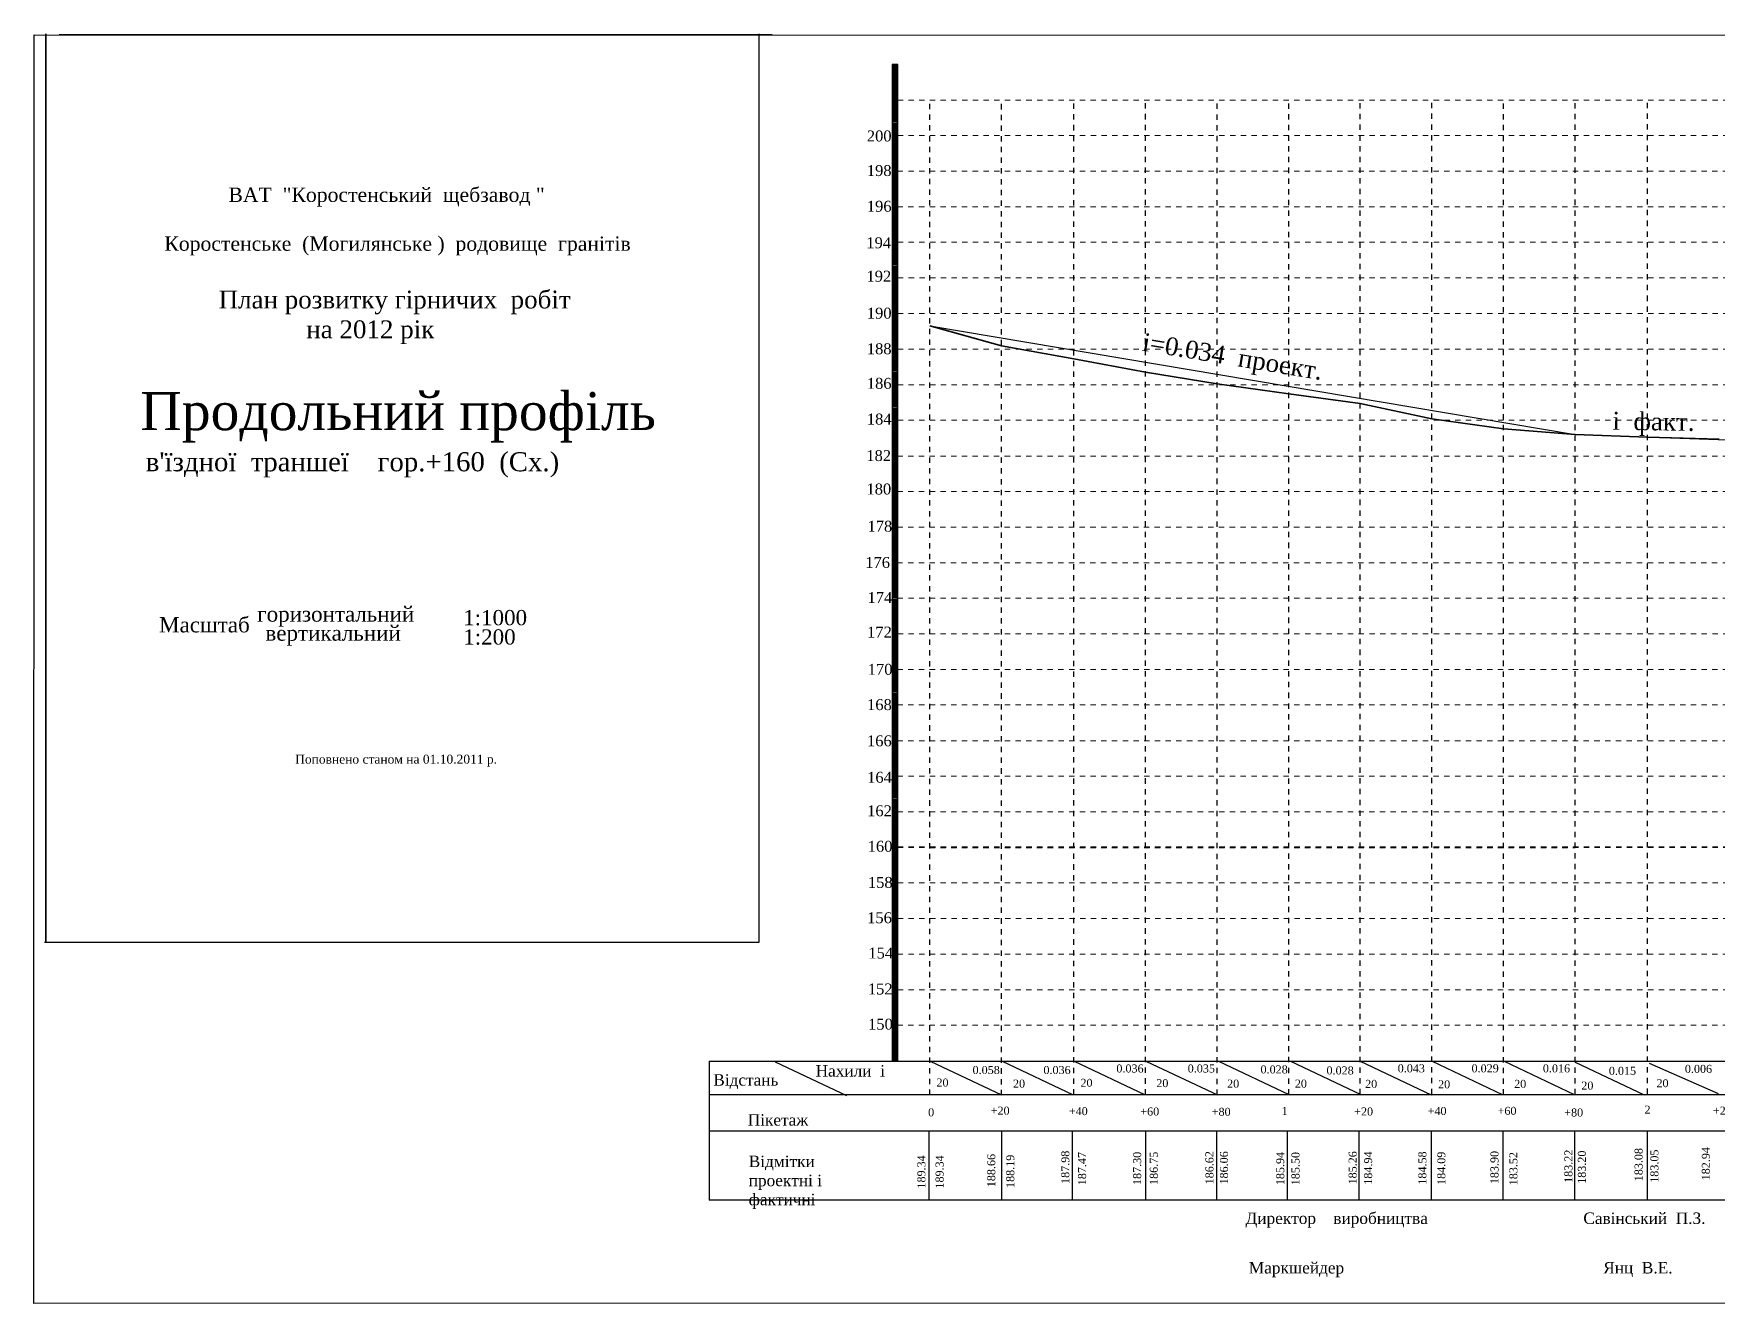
# Model space of a CAD drawing. Header units: millimetres. Extents: x -350 to 1691, y 600 to 2712.
# Drawn here: x 894.5 to 1366, y 599.6 to 955.1 of the extents above; entities that cross this region are included whole.
import ezdxf

# ---------------------------------------------------------------- set-up
doc = ezdxf.new("R2010")
doc.units = ezdxf.units.MM
doc.linetypes.add('AHIDDEN2', pattern=[3, 1.5, -1.5])
for name, color, linetype in [('Зарам.оф.', 7, 'Continuous'), ('ЗАРАМОЧНОЕ ОФ.', 7, 'Continuous'), ('оформлення', 7, 'Continuous'), ('уклон факт', 7, 'Continuous')]:
    doc.layers.add(name, color=color, linetype=linetype)
doc.styles.add('grad', font='grad.shx')

msp = doc.modelspace()

# ---------------------------------------------------------------- hatches: boundary and pattern name
at = {"layer": 'оформлення'}
for color, points in [(1, [(1134.83, 942.88), (1136.31, 942.88), (1136.31, 946.46), (1134.83, 946.46)]), (1, [(1134.83, 940.09), (1136.31, 940.09), (1136.31, 943.67), (1134.83, 943.67)]), (1, [(1134.82, 936.5), (1136.3, 936.5), (1136.3, 940.08), (1134.82, 940.08)]), (7, [(1134.82, 932.92), (1136.3, 932.92), (1136.3, 936.5), (1134.82, 936.5)]), (7, [(1134.82, 930.13), (1136.3, 930.13), (1136.3, 933.71), (1134.82, 933.71)]), (7, [(1134.81, 926.54), (1136.29, 926.54), (1136.29, 930.12), (1134.81, 930.12)]), (1, [(1134.82, 922.97), (1136.31, 922.97), (1136.31, 926.55), (1134.82, 926.55)]), (1, [(1134.82, 920.18), (1136.31, 920.18), (1136.31, 923.76), (1134.82, 923.76)]), (1, [(1134.82, 916.58), (1136.3, 916.58), (1136.3, 920.16), (1134.82, 920.16)]), (7, [(1134.82, 912.99), (1136.3, 912.99), (1136.3, 916.57), (1134.82, 916.57)]), (7, [(1134.81, 906.61), (1136.29, 906.61), (1136.29, 910.19), (1134.81, 910.19)]), (7, [(1134.82, 910.2), (1136.3, 910.2), (1136.3, 913.78), (1134.82, 913.78)]), (1, [(1134.81, 903.03), (1136.3, 903.03), (1136.3, 906.61), (1134.81, 906.61)]), (1, [(1134.81, 900.24), (1136.3, 900.24), (1136.3, 903.82), (1134.81, 903.82)]), (1, [(1134.81, 896.65), (1136.29, 896.65), (1136.29, 900.23), (1134.81, 900.23)]), (7, [(1134.83, 893.07), (1136.32, 893.07), (1136.32, 896.65), (1134.83, 896.65)]), (7, [(1134.83, 890.28), (1136.32, 890.28), (1136.32, 893.86), (1134.83, 893.86)]), (7, [(1134.83, 886.68), (1136.31, 886.68), (1136.31, 890.26), (1134.83, 890.26)]), (1, [(1134.83, 883.11), (1136.32, 883.11), (1136.32, 886.69), (1134.83, 886.69)]), (1, [(1134.83, 880.32), (1136.32, 880.32), (1136.32, 883.9), (1134.83, 883.9)]), (1, [(1134.83, 876.73), (1136.31, 876.73), (1136.31, 880.31), (1134.83, 880.31)]), (7, [(1134.82, 873.15), (1136.31, 873.15), (1136.31, 876.73), (1134.82, 876.73)]), (7, [(1134.83, 870.36), (1136.31, 870.36), (1136.31, 873.94), (1134.83, 873.94)]), (7, [(1134.82, 866.77), (1136.3, 866.77), (1136.3, 870.35), (1134.82, 870.35)]), (1, [(1134.83, 863.19), (1136.31, 863.19), (1136.31, 866.77), (1134.83, 866.77)]), (1, [(1134.83, 860.41), (1136.31, 860.41), (1136.31, 863.99), (1134.83, 863.99)]), (1, [(1134.82, 856.81), (1136.31, 856.81), (1136.31, 860.39), (1134.82, 860.39)]), (7, [(1134.82, 853.22), (1136.31, 853.22), (1136.31, 856.8), (1134.82, 856.8)]), (7, [(1134.82, 850.43), (1136.31, 850.43), (1136.31, 854.01), (1134.82, 854.01)]), (7, [(1134.82, 846.84), (1136.3, 846.84), (1136.3, 850.42), (1134.82, 850.42)]), (1, [(1134.81, 843.26), (1136.3, 843.26), (1136.3, 846.84), (1134.81, 846.84)]), (1, [(1134.81, 840.47), (1136.3, 840.47), (1136.3, 844.05), (1134.81, 844.05)]), (1, [(1134.81, 836.88), (1136.29, 836.88), (1136.29, 840.46), (1134.81, 840.46)]), (7, [(1134.83, 833.3), (1136.32, 833.3), (1136.32, 836.88), (1134.83, 836.88)]), (7, [(1134.83, 830.51), (1136.32, 830.51), (1136.32, 834.09), (1134.83, 834.09)]), (7, [(1134.83, 826.91), (1136.31, 826.91), (1136.31, 830.49), (1134.83, 830.49)]), (1, [(1134.83, 823.34), (1136.32, 823.34), (1136.32, 826.92), (1134.83, 826.92)]), (1, [(1134.83, 820.55), (1136.32, 820.55), (1136.32, 824.13), (1134.83, 824.13)]), (1, [(1134.83, 816.96), (1136.31, 816.96), (1136.31, 820.54), (1134.83, 820.54)]), (7, [(1134.82, 813.38), (1136.31, 813.38), (1136.31, 816.96), (1134.82, 816.96)]), (7, [(1134.82, 810.59), (1136.31, 810.59), (1136.31, 814.17), (1134.82, 814.17)]), (7, [(1134.82, 807), (1136.3, 807), (1136.3, 810.58), (1134.82, 810.58)]), (1, [(1134.83, 803.42), (1136.31, 803.42), (1136.31, 807), (1134.83, 807)]), (1, [(1134.83, 800.64), (1136.31, 800.64), (1136.31, 804.22), (1134.83, 804.22)]), (1, [(1134.82, 797.04), (1136.31, 797.04), (1136.31, 800.62), (1134.82, 800.62)]), (7, [(1134.82, 793.45), (1136.31, 793.45), (1136.31, 797.03), (1134.82, 797.03)]), (7, [(1134.82, 790.66), (1136.31, 790.66), (1136.31, 794.24), (1134.82, 794.24)]), (7, [(1134.82, 787.07), (1136.3, 787.07), (1136.3, 790.65), (1134.82, 790.65)]), (1, [(1134.82, 783.48), (1136.31, 783.48), (1136.31, 787.06), (1134.82, 787.06)]), (1, [(1134.82, 780.69), (1136.31, 780.69), (1136.31, 784.27), (1134.82, 784.27)]), (1, [(1134.82, 777.1), (1136.3, 777.1), (1136.3, 780.68), (1134.82, 780.68)]), (7, [(1134.84, 773.52), (1136.33, 773.52), (1136.33, 777.1), (1134.84, 777.1)]), (7, [(1134.84, 770.73), (1136.33, 770.73), (1136.33, 774.31), (1134.84, 774.31)]), (7, [(1134.84, 767.13), (1136.32, 767.13), (1136.32, 770.71), (1134.84, 770.71)]), (1, [(1134.84, 763.56), (1136.33, 763.56), (1136.33, 767.14), (1134.84, 767.14)]), (1, [(1134.84, 760.77), (1136.33, 760.77), (1136.33, 764.35), (1134.84, 764.35)]), (1, [(1134.84, 757.18), (1136.32, 757.18), (1136.32, 760.76), (1134.84, 760.76)]), (7, [(1134.84, 753.6), (1136.32, 753.6), (1136.32, 757.18), (1134.84, 757.18)]), (7, [(1134.84, 750.81), (1136.32, 750.81), (1136.32, 754.39), (1134.84, 754.39)]), (7, [(1134.83, 747.22), (1136.31, 747.22), (1136.31, 750.8), (1134.83, 750.8)]), (1, [(1134.84, 743.64), (1136.32, 743.64), (1136.32, 747.22), (1134.84, 747.22)]), (1, [(1134.83, 737.26), (1136.32, 737.26), (1136.32, 740.84), (1134.83, 740.84)]), (1, [(1134.84, 740.86), (1136.32, 740.86), (1136.32, 744.44), (1134.84, 744.44)]), (7, [(1134.83, 733.67), (1136.32, 733.67), (1136.32, 737.25), (1134.83, 737.25)]), (7, [(1134.83, 730.88), (1136.32, 730.88), (1136.32, 734.46), (1134.83, 734.46)]), (7, [(1134.83, 727.29), (1136.31, 727.29), (1136.31, 730.87), (1134.83, 730.87)]), (1, [(1134.82, 723.7), (1136.31, 723.7), (1136.31, 727.28), (1134.82, 727.28)]), (1, [(1134.82, 720.91), (1136.31, 720.91), (1136.31, 724.49), (1134.82, 724.49)]), (1, [(1134.82, 717.31), (1136.3, 717.31), (1136.3, 720.9), (1134.82, 720.9)]), (7, [(1134.84, 713.73), (1136.33, 713.73), (1136.33, 717.31), (1134.84, 717.31)]), (7, [(1134.84, 710.95), (1136.33, 710.95), (1136.33, 714.53), (1134.84, 714.53)]), (7, [(1134.84, 707.35), (1136.32, 707.35), (1136.32, 710.93), (1134.84, 710.93)]), (1, [(1134.84, 703.78), (1136.33, 703.78), (1136.33, 707.36), (1134.84, 707.36)]), (1, [(1134.84, 700.99), (1136.33, 700.99), (1136.33, 704.57), (1134.84, 704.57)]), (1, [(1134.84, 697.39), (1136.32, 697.39), (1136.32, 700.97), (1134.84, 700.97)]), (7, [(1134.83, 693.82), (1136.32, 693.82), (1136.32, 697.4), (1134.83, 697.4)]), (7, [(1134.83, 691.03), (1136.32, 691.03), (1136.32, 694.61), (1134.83, 694.61)]), (7, [(1134.83, 687.44), (1136.31, 687.44), (1136.31, 691.02), (1134.83, 691.02)]), (1, [(1134.84, 683.86), (1136.32, 683.86), (1136.32, 687.44), (1134.84, 687.44)]), (1, [(1134.84, 681.07), (1136.32, 681.07), (1136.32, 684.65), (1134.84, 684.65)]), (1, [(1134.83, 677.48), (1136.32, 677.48), (1136.32, 681.06), (1134.83, 681.06)]), (7, [(1134.83, 673.89), (1136.32, 673.89), (1136.32, 677.47), (1134.83, 677.47)]), (7, [(1134.83, 671.1), (1136.32, 671.1), (1136.32, 674.68), (1134.83, 674.68)]), (7, [(1134.83, 667.5), (1136.31, 667.5), (1136.31, 671.08), (1134.83, 671.08)])]:
    msp.add_hatch(color=color, dxfattribs=at).paths.add_polyline_path(points)

# ---------------------------------------------------------------- linework, layer by layer
at = {"layer": 'Зарам.оф.', "color": 7, "linetype": 'Continuous', "lineweight": 35}
msp.add_line((1101.23, 954.78), (901.65, 954.78), dxfattribs=at)
at = {"layer": 'Зарам.оф.', "color": 7}
msp.add_lwpolyline([(1097.49, 955.09), (1097.49, 700.63), (897.57, 700.59), (897.57, 700.59), (897.57, 700.59)], dxfattribs=at)
at = {"layer": 'Зарам.оф.', "color": 7, "linetype": 'Continuous', "lineweight": 35}
msp.add_lwpolyline([(897.92, 700.61), (897.92, 955.09)], dxfattribs=at)
at = {"layer": 'ЗАРАМОЧНОЕ ОФ.', "color": 1, "linetype": 'AHIDDEN2', "lineweight": 35}
for points in [[(1136.37, 727.28), (1425.85, 727.28)], [(1145.3, 727.27), (1325.91, 727.27)]]:
    msp.add_lwpolyline(points, dxfattribs=at)
at = {"layer": 'оформлення', "color": 7, "linetype": 'Continuous', "lineweight": 30}
msp.add_lwpolyline([(1452.89, 599.68), (894.52, 599.6), (894.68, 954.76), (1452.89, 954.65)], dxfattribs=at)
at = {"layer": 'оформлення', "color": 7}
msp.add_lwpolyline([(1134.8, 667.47), (1136.36, 667.47), (1136.33, 946.48), (1134.8, 946.48)], close=True, dxfattribs=at)
msp.add_lwpolyline([(1136.32, 667.46), (1136.32, 946.45)], dxfattribs=at)
at = {"layer": 'оформлення', "color": 7, "linetype": 'AHIDDEN2', "lineweight": 20}
for points in [[(1136.33, 936.5), (1452.89, 936.5)], [(1136.34, 926.55), (1452.89, 926.55)], [(1136.31, 916.59), (1452.89, 916.59)], [(1136.29, 906.63), (1452.89, 906.63)], [(1136.37, 896.67), (1452.89, 896.67)], [(1136.4, 886.69), (1452.89, 886.69)], [(1136.34, 876.74), (1452.89, 876.74)], [(1136.35, 866.79), (1452.89, 866.79)], [(1136.38, 856.74), (1452.89, 856.74)], [(1136.35, 846.85), (1452.89, 846.85)], [(1136.27, 836.84), (1452.89, 836.84)], [(1136.28, 826.89), (1452.89, 826.89)], [(1136.24, 816.93), (1452.89, 816.93)], [(1136.22, 806.97), (1452.89, 806.97)], [(1136.31, 797), (1452.89, 797)], [(1136.33, 787.02), (1452.89, 787.02)], [(1136.28, 777.08), (1452.89, 777.08)], [(1136.29, 767.13), (1452.89, 767.13)], [(1136.3, 757.13), (1452.89, 757.13)], [(1136.31, 747.17), (1452.89, 747.17)], [(1136.28, 737.21), (1452.89, 737.21)], [(1136.34, 717.29), (1452.89, 717.29)], [(1136.37, 707.31), (1452.89, 707.31)], [(1136.31, 697.37), (1452.89, 697.37)], [(1136.32, 687.41), (1452.89, 687.41)], [(1136.27, 677.48), (1452.89, 677.48)]]:
    msp.add_lwpolyline(points, dxfattribs=at)
at = {"layer": 'оформлення', "color": 7, "linetype": 'AHIDDEN2', "lineweight": 25}
for points in [[(1145.3, 657.94), (1145.3, 936.02)], [(1165.36, 657.9), (1165.36, 936.2)], [(1185.63, 658.02), (1185.63, 936.22)], [(1205.69, 658.1), (1205.69, 936.4)], [(1225.71, 658), (1225.71, 936.2)], [(1245.78, 658.08), (1245.78, 936.38)], [(1265.76, 658.12), (1265.76, 936.32)], [(1285.82, 658.2), (1285.82, 936.5)], [(1305.85, 658.04), (1305.85, 936.24)], [(1325.91, 658.12), (1325.91, 936.41)], [(1346.18, 658.24), (1346.18, 936.44)]]:
    msp.add_lwpolyline(points, dxfattribs=at)
at = {"layer": 'оформлення', "color": 2, "linetype": 'Continuous', "lineweight": 35}
msp.add_lwpolyline([(1185.62, 916.59), (1185.62, 916.8), (1185.76, 916.8)], dxfattribs=at)
at = {"layer": 'оформлення', "color": 7, "linetype": 'Continuous', "lineweight": 35}
msp.add_lwpolyline([(1145.3, 873.29), (1165.36, 867.71), (1185.63, 864.02), (1205.69, 860.36), (1225.71, 857.05), (1245.78, 854.27), (1265.76, 851.5), (1285.82, 847.28), (1305.85, 844.45), (1325.91, 842.88), (1346.18, 842.1), (1366.24, 841.52)], dxfattribs=at)
at = {"layer": 'оформлення', "color": 1, "linetype": 'Continuous', "lineweight": 30}
msp.add_lwpolyline([(1145.3, 873.29), (1325.91, 842.88), (1485.91, 837.25), (1646.31, 781.37)], dxfattribs=at)
at = {"layer": 'оформлення', "color": 7, "linetype": 'Continuous', "lineweight": 25}
for points in [[(1083.58, 667.38), (1083.58, 628.51)], [(1083.58, 667.37), (1452.89, 667.37)], [(1102.06, 667.25), (1121.97, 657.82)], [(1145.44, 667.37), (1165.34, 657.94)], [(1165.61, 667.37), (1185.21, 658.09)], [(1185.75, 667.37), (1205.37, 658.08)], [(1206.01, 667.33), (1225.83, 657.94)], [(1226.09, 667.37), (1245.78, 658.05)], [(1246.24, 667.37), (1265.94, 658.04)], [(1265.72, 667.39), (1285.63, 657.96)], [(1285.93, 667.37), (1305.49, 658.11)], [(1306.07, 667.37), (1325.65, 658.1)], [(1325.91, 667.1), (1345.25, 657.94)], [(1346.62, 666.85), (1365.96, 658.37)], [(1452.89, 657.94), (1083.63, 657.94)], [(1452.89, 647.79), (1083.55, 647.79)], [(1145.15, 628.57), (1145.15, 647.79)], [(1165.49, 628.57), (1165.49, 647.78)], [(1185.3, 628.52), (1185.3, 647.79)], [(1205.82, 628.53), (1205.82, 647.8)], [(1225.61, 628.65), (1225.61, 647.8)], [(1245.4, 628.53), (1245.4, 647.79)], [(1265.48, 628.58), (1265.48, 647.8)], [(1285.71, 628.58), (1285.71, 647.79)], [(1305.74, 628.52), (1305.74, 647.81)], [(1325.88, 628.51), (1325.88, 647.73)], [(1346.22, 628.51), (1346.22, 647.72)], [(1452.89, 628.53), (1083.61, 628.53)]]:
    msp.add_lwpolyline(points, dxfattribs=at)

# ---------------------------------------------------------------- texts
at = {"layer": 'ЗАРАМОЧНОЕ ОФ.', "color": 7, "linetype": 'Continuous', "char_height": 4.0163, "attachment_point": 1}
for s, insert, width in [('{\\fTimes New Roman|b0|i0|c204|p18;ВАТ  "Коростенський  щебзавод "                  }', (949.03, 912), 90.2948), ('{\\fTimes New Roman|b0|i0|c204|p18;   Коростенське  (Могилянське )  родовище  гранітів}', (926.55, 898.32), 134.1801)]:
    msp.add_mtext(s, dxfattribs=dict(at, insert=insert, width=width))
at = {"layer": 'ЗАРАМОЧНОЕ ОФ.', "color": 1, "linetype": 'Continuous', "insert": (917.96, 883.15), "char_height": 5, "width": 160, "attachment_point": 1}
msp.add_mtext('{\\fTimes New Roman|b0|i0|c204|p18;               План розвитку гірничих  робіт\\P            \\fTimes New Roman|b0|i0|c0|p18;                \\fTimes New Roman|b0|i0|c204|p18;на 20\\fTimes New Roman|b0|i0|c0|p18;12\\fTimes New Roman|b0|i0|c204|p18; рік}', dxfattribs=at)
at = {"layer": 'оформлення', "attachment_point": 1, "style": 'grad'}
for s, insert, char_height, width in [('{\\fTimes New Roman|b0|i0|c0|p18;200}', (1127.69, 927.98), 3.0585, 6.662), ('{\\fTimes New Roman|b0|i0|c204|p18;1\\fTimes New Roman|b0|i0|c0|p18;98}', (1127.69, 918.29), 3.0585, 6.662), ('{\\fTimes New Roman|b0|i0|c204|p18;1\\fTimes New Roman|b0|i0|c0|p18;96}', (1127.69, 908.3), 3.0585, 6.662), ('{\\fTimes New Roman|b0|i0|c204|p18;1\\fTimes New Roman|b0|i0|c0|p18;94}', (1127.55, 898.07), 3.0585, 6.662), ('{\\fTimes New Roman|b0|i0|c204|p18;1\\fTimes New Roman|b0|i0|c0|p18;92}', (1127.59, 888.71), 3.0585, 6.662), ('{\\fTimes New Roman|b0|i0|c204|p18;1\\fTimes New Roman|b0|i0|c0|p18;90}', (1127.69, 878.37), 3.0585, 6.662), ('{\\fTimes New Roman|b0|i0|c204|p18;18\\fTimes New Roman|b0|i0|c0|p18;8}', (1127.69, 868.4), 3.0585, 6.662), ('{\\fTimes New Roman|b0|i0|c204|p18;18\\fTimes New Roman|b0|i0|c0|p18;6}', (1127.69, 858.71), 3.0585, 6.662), ('{\\fTimes New Roman|b0|i0|c204|p18;Продольний проф\\fTimes New Roman|b0|i0|c0|p18;i\\fTimes New Roman|b0|i0|c204|p18;ль }', (924.34, 854.75), 10.66746, 178.7031), ('{\\fTimes New Roman|b0|i0|c204|p18;184}', (1127.69, 848.72), 3.0585, 6.662), ("{\\fTimes New Roman|b0|i0|c204|p18; в\\fTimes New Roman|b0|i0|c0|p18;'\\fTimes New Roman|b0|i0|c204|p18;їздної\\fTimes New Roman|b0|i0|c0|p18;  \\fTimes New Roman|b0|i0|c204|p18;траншеї\\fTimes New Roman|b0|i0|c0|p18; \\fTimes New Roman|b0|i0|c204|p18;   гор.+160\\fTimes New Roman|b0|i0|c0|p18; \\fTimes New Roman|b0|i0|c204|p18; (\\fTimes New Roman|b0|i0|c0|p18;C\\fTimes New Roman|b0|i0|c204|p18;х.) \\P\\fTimes New Roman|b0|i0|c0|p18;  }", (923.88, 837.9), 5.33373, 119.2485), ('{\\fTimes New Roman|b0|i0|c204|p18;182}', (1127.55, 838.49), 3.0585, 6.662), ('{\\fTimes New Roman|b0|i0|c204|p18;180}', (1127.59, 829.13), 3.0585, 6.662), ('{\\fTimes New Roman|b0|i0|c204|p18;178}', (1127.88, 818.71), 3.0585, 6.662), ('{\\fTimes New Roman|b0|i0|c204|p18;176}', (1127.25, 808.56), 3.0585, 6.662), ('{\\fTimes New Roman|b0|i0|c204|p18;174}', (1127.88, 798.75), 3.0585, 6.662), ('{\\fTimes New Roman|b0|i0|c204|p18;Масштаб}', (929.62, 791.72), 4.267, 160.679), ('{\\fTimes New Roman|b0|i0|c204|p18;горизонтальний}', (957.08, 794.73), 4.267, 43.1971), ('{\\fTimes New Roman|b0|i0|c204|p18;1\\fTimes New Roman|b0|i0|c0|p18;:1000}', (1014.71, 793.72), 4.267, 18.9504), ('{\\fTimes New Roman|b0|i0|c204|p18;вертикальний}', (959.38, 789.4), 4.267, 160.679), ('{\\fTimes New Roman|b0|i0|c204|p18;1\\fTimes New Roman|b0|i0|c0|p18;:200}', (1014.73, 788.31), 4.267, 15.3917), ('{\\fTimes New Roman|b0|i0|c204|p18;172}', (1127.77, 789.07), 3.0585, 6.662), ('{\\fTimes New Roman|b0|i0|c204|p18;170}', (1127.95, 778.64), 3.0585, 6.662), ('{\\fTimes New Roman|b0|i0|c204|p18;168}', (1127.76, 768.76), 3.0585, 6.662), ('{\\fTimes New Roman|b0|i0|c204|p18;166}', (1127.74, 758.62), 3.0585, 6.662), ('{\\fTimes New Roman|b0|i0|c204|p18;164}', (1127.78, 748.42), 3.0585, 6.662), ('{\\fTimes New Roman|b0|i0|c204|p18;162}', (1127.78, 739.04), 3.0585, 6.662), ('{\\fTimes New Roman|b0|i0|c204|p18;160}', (1127.93, 729.1), 3.0585, 6.662), ('{\\fTimes New Roman|b0|i0|c204|p18;158}', (1127.99, 718.98), 3.0585, 6.662), ('{\\fTimes New Roman|b0|i0|c204|p18;156}', (1127.78, 709.1), 3.0585, 6.662), ('{\\fTimes New Roman|b0|i0|c204|p18;154}', (1128.11, 699.21), 3.0585, 6.662), ('{\\fTimes New Roman|b0|i0|c204|p18;152}', (1127.98, 689.15), 3.0585, 6.662), ('{\\fTimes New Roman|b0|i0|c204|p18;150}', (1128.04, 679.3), 3.0585, 6.662), ('{\\fTimes New Roman|b0|i0|c204|p18;Нахили  і}', (1113.36, 666.3), 3.2002, 25.5362), ('{\\fTimes New Roman|b0|i0|c0|p18;20}', (1168.6, 662.23), 2.2402, 3.6464), ('{\\fTimes New Roman|b0|i0|c204|p18;Пікетаж}', (1094.36, 652.56), 3.2002, 17.3731), ('{\\fTimes New Roman|b0|i0|c0|p18;0}', (1144.85, 654.21), 2.2402, 1.8995), ('{\\fTimes New Roman|b0|i0|c204|p18;+20}', (1162.36, 654.66), 2.2402, 5.0454), ('{\\fTimes New Roman|b0|i0|c204|p18;Відмітки  \\C1;проектні\\C7; і фактичні}', (1094.64, 640.94), 3.2002, 38.1387)]:
    msp.add_mtext(s, dxfattribs=dict(at, insert=insert, char_height=char_height, width=width))
at = {"layer": 'оформлення', "color": 7, "linetype": 'Continuous', "insert": (967.7, 753.21), "char_height": 2.5, "width": 56.2281, "attachment_point": 1}
msp.add_mtext('{\\fTimes New Roman|b0|i0|c204|p18;Поповнено станом на 01.10.20\\fTimes New Roman|b0|i0|c0|p18;11\\fTimes New Roman|b0|i0|c204|p18; р.}', dxfattribs=at)
at = {"layer": 'оформлення', "color": 7, "attachment_point": 1, "style": 'grad'}
for s, insert, char_height, width in [('{\\fTimes New Roman|b0|i0|c0|p18;0.\\fTimes New Roman|b0|i0|c204|p18;0\\fTimes New Roman|b0|i0|c0|p18;58}', (1157.29, 666.05), 2.24017, 10.8194), ('{\\fTimes New Roman|b0|i0|c0|p18;0.\\fTimes New Roman|b0|i0|c204|p18;0\\fTimes New Roman|b0|i0|c0|p18;36}', (1177.12, 666.05), 2.24017, 10.8194), ('{\\fTimes New Roman|b0|i0|c0|p18;0.\\fTimes New Roman|b0|i0|c204|p18;0\\fTimes New Roman|b0|i0|c0|p18;36}', (1197.54, 666.48), 2.24017, 10.8194), ('{\\fTimes New Roman|b0|i0|c0|p18;0.\\fTimes New Roman|b0|i0|c204|p18;0\\fTimes New Roman|b0|i0|c0|p18;35}', (1217.5, 666.48), 2.24017, 10.8194), ('{\\fTimes New Roman|b0|i0|c0|p18;0.\\fTimes New Roman|b0|i0|c204|p18;0\\fTimes New Roman|b0|i0|c0|p18;28}', (1237.88, 666.21), 2.24017, 10.8194), ('{\\fTimes New Roman|b0|i0|c0|p18;0.\\fTimes New Roman|b0|i0|c204|p18;0\\fTimes New Roman|b0|i0|c0|p18;28}', (1256.35, 665.93), 2.24017, 10.8194), ('{\\fTimes New Roman|b0|i0|c0|p18;0.\\fTimes New Roman|b0|i0|c204|p18;0\\fTimes New Roman|b0|i0|c0|p18;43}', (1276.27, 666.51), 2.24017, 10.8194), ('{\\fTimes New Roman|b0|i0|c0|p18;0.\\fTimes New Roman|b0|i0|c204|p18;0\\fTimes New Roman|b0|i0|c0|p18;29}', (1296.94, 666.51), 2.24017, 10.8194), ('{\\fTimes New Roman|b0|i0|c0|p18;0.\\fTimes New Roman|b0|i0|c204|p18;0\\fTimes New Roman|b0|i0|c0|p18;16}', (1316.9, 666.51), 2.24017, 10.8194), ('{\\fTimes New Roman|b0|i0|c0|p18;0.015}', (1335.37, 665.82), 2.2402, 10.8194), ('{\\fTimes New Roman|b0|i0|c0|p18;0.\\fTimes New Roman|b0|i0|c204|p18;0\\fTimes New Roman|b0|i0|c0|p18;06}', (1356.64, 666.37), 2.24017, 10.8194), ('{\\fTimes New Roman|b0|i0|c204|p18;Відстань}', (1084.72, 663.75), 3.2002, 29.8174), ('{\\fTimes New Roman|b0|i0|c0|p18;20}', (1147.18, 662.54), 2.2402, 3.6464), ('{\\fTimes New Roman|b0|i0|c0|p18;20}', (1187.48, 662.46), 2.2402, 3.6464), ('{\\fTimes New Roman|b0|i0|c0|p18;20}', (1208.71, 662.38), 2.2402, 3.6464), ('{\\fTimes New Roman|b0|i0|c0|p18;20}', (1228.52, 662.22), 2.2402, 3.6464), ('{\\fTimes New Roman|b0|i0|c0|p18;20}', (1247.48, 662.24), 2.2402, 3.6464), ('{\\fTimes New Roman|b0|i0|c0|p18;20}', (1267.15, 662.17), 2.2402, 3.6464), ('{\\fTimes New Roman|b0|i0|c0|p18;20}', (1287.57, 662.05), 2.2402, 3.6464), ('{\\fTimes New Roman|b0|i0|c0|p18;20}', (1308.86, 662.17), 2.2402, 3.6464), ('{\\fTimes New Roman|b0|i0|c0|p18;20}', (1327.66, 661.68), 2.2402, 3.6464), ('{\\fTimes New Roman|b0|i0|c0|p18;20}', (1348.69, 662.36), 2.2402, 3.6464), ('{\\fTimes New Roman|b0|i0|c204|p18;+40}', (1184.23, 654.53), 2.2402, 5.2224), ('{\\fTimes New Roman|b0|i0|c204|p18;+60}', (1204.23, 654.43), 2.2402, 5.7728), ('{\\fTimes New Roman|b0|i0|c204|p18;+80}', (1224.22, 654.35), 2.2402, 6.1265), ('{\\fTimes New Roman|b0|i0|c204|p18;1}', (1243.76, 654.58), 2.2402, 3.8943), ('{\\fTimes New Roman|b0|i0|c204|p18;+20}', (1264.09, 654.44), 2.2402, 5.8742), ('{\\fTimes New Roman|b0|i0|c204|p18;+40}', (1284.64, 654.58), 2.2402, 5.1642), ('\\pt2.24017;{\\fTimes New Roman|b0|i0|c204|p18;+60}', (1304.22, 654.61), 2.2402, 5.4063), ('{\\fTimes New Roman|b0|i0|c204|p18;+80}', (1322.88, 654.15), 2.2402, 6.2754), ('{\\fTimes New Roman|b0|i0|c204|p18;2}', (1345.34, 654.94), 2.2402, 3.8943), ('{\\fTimes New Roman|b0|i0|c204|p18;+20}', (1364.48, 654.65), 2.2402, 5.1183), ('{\\fTimes New Roman|b0|i0|c204|p18;Директор    виробництв\\fTimes New Roman|b0|i0|c0|p18;a\\fTimes New Roman|b0|i0|c204|p18;                                    Савінський  П.З.}', (1233.68, 625.03), 3.20024, 149.2123), ('{\\fTimes New Roman|b0|i0|c204|p18;Маркшейдер                                                            Янц  В.Е.}', (1234.6, 611.16), 3.20024, 129.0135)]:
    msp.add_mtext(s, dxfattribs=dict(at, insert=insert, char_height=char_height, width=width))
at = {"layer": 'оформлення', "width": 9.4431, "attachment_point": 1, "rotation": 90, "style": 'grad'}
for s, insert, char_height in [('{\\fTimes New Roman|b0|i0|c0|p18;\\C1;188.66}', (1161.39, 632.12), 2.2402), ('{\\fTimes New Roman|b0|i0|c0|p18;\\C1;187.98}', (1182.11, 633.04), 2.2402), ('{\\fTimes New Roman|b0|i0|c0|p18;1\\fTimes New Roman|b0|i0|c204|p18;8\\fTimes New Roman|b0|i0|c0|p18;7.47}', (1186.82, 632.67), 2.24017), ('{\\fTimes New Roman|b0|i0|c0|p18;\\C1;187.30}', (1202.23, 632.73), 2.2402), ('{\\fTimes New Roman|b0|i0|c0|p18;186.75}', (1206.89, 632.75), 2.2402), ('{\\fTimes New Roman|b0|i0|c0|p18;\\C1;186.6\\fTimes New Roman|b0|i0|c204|p18;2}', (1222.46, 632.91), 2.2402), ('{\\fTimes New Roman|b0|i0|c0|p18;186.06}', (1226.53, 632.87), 2.2402), ('{\\fTimes New Roman|b0|i0|c0|p18;\\C1;185.9\\fTimes New Roman|b0|i0|c204|p18;4}', (1242.27, 632.69), 2.2402), ('{\\fTimes New Roman|b0|i0|c0|p18;185.50}', (1246.54, 632.67), 2.2402), ('{\\fTimes New Roman|b0|i0|c0|p18;\\C1;185.2\\fTimes New Roman|b0|i0|c204|p18;6}', (1262.55, 632.89), 2.2402), ('{\\fTimes New Roman|b0|i0|c0|p18;184.94}', (1266.87, 632.81), 2.2402), ('{\\fTimes New Roman|b0|i0|c0|p18;\\C1;184.5\\fTimes New Roman|b0|i0|c204|p18;8}', (1282.05, 632.82), 2.2402), ('{\\fTimes New Roman|b0|i0|c0|p18;184.09}', (1287.35, 632.76), 2.2402), ('{\\fTimes New Roman|b0|i0|c0|p18;\\C1;183.9\\fTimes New Roman|b0|i0|c204|p18;0}', (1302.23, 632.97), 2.2402), ('{\\fTimes New Roman|b0|i0|c0|p18;183.52}', (1307.52, 632.65), 2.2402), ('{\\fTimes New Roman|b0|i0|c0|p18;\\C1;183.2\\fTimes New Roman|b0|i0|c204|p18;2}', (1322.93, 633.33), 2.2402), ('{\\fTimes New Roman|b0|i0|c0|p18;183.20}', (1326.69, 633.07), 2.2402), ('{\\fTimes New Roman|b0|i0|c0|p18;\\C1;183.0\\fTimes New Roman|b0|i0|c204|p18;8}', (1342.56, 633.78), 2.2402), ('{\\fTimes New Roman|b0|i0|c0|p18;183.05}', (1346.99, 633.36), 2.2402), ('{\\fTimes New Roman|b0|i0|c0|p18;\\C1;182.9\\fTimes New Roman|b0|i0|c204|p18;4}', (1361.38, 634.04), 2.2402), ('{\\fTimes New Roman|b0|i0|c0|p18;\\C1;1\\fTimes New Roman|b0|i0|c204|p18;8\\fTimes New Roman|b0|i0|c0|p18;9.34}', (1141.84, 631.74), 2.24017), ('{\\fTimes New Roman|b0|i0|c0|p18;1\\fTimes New Roman|b0|i0|c204|p18;8\\fTimes New Roman|b0|i0|c0|p18;9.34}', (1146.93, 631.74), 2.24017), ('{\\fTimes New Roman|b0|i0|c0|p18;1\\fTimes New Roman|b0|i0|c204|p18;8\\fTimes New Roman|b0|i0|c0|p18;8.19}', (1166.71, 631.9), 2.24017)]:
    msp.add_mtext(s, dxfattribs=dict(at, insert=insert, char_height=char_height))
at = {"layer": 'уклон факт', "color": 7, "linetype": 'Continuous', "lineweight": 35, "char_height": 5, "attachment_point": 1}
for s, insert, width, rotation in [('{\\fTimes New Roman|b0|i0|c204|p18;\\C1;і\\fTimes New Roman|b0|i0|c0|p18;=0.034\\fTimes New Roman|b0|i0|c204|p18;  проект.}', (1205.36, 871.34), 57.1462, 350.6092), ('{\\fTimes New Roman|b0|i0|c204|p18;і  факт.}', (1336.42, 849.21), 21.9163, 359.1411)]:
    msp.add_mtext(s, dxfattribs=dict(at, insert=insert, width=width, rotation=rotation))

doc.saveas('drawing.dxf')
